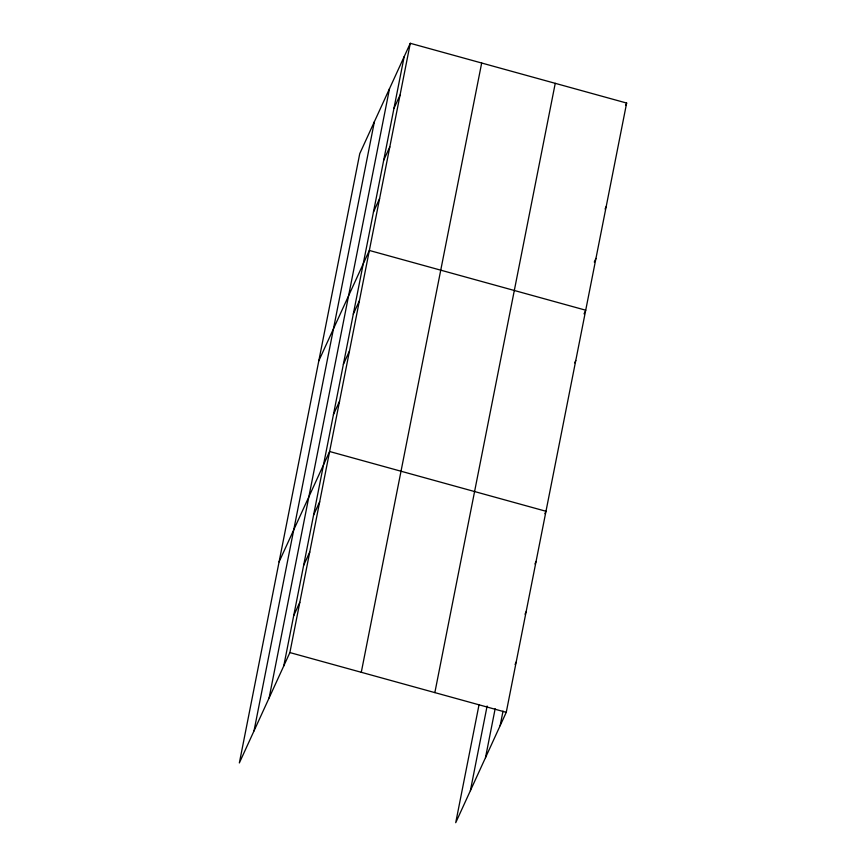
<?xml version="1.0" encoding="UTF-8"?>
<svg xmlns="http://www.w3.org/2000/svg" width="866" height="866" viewBox="0 0 866 866"><rect width="100%" height="100%" fill="white"/><g stroke="black" fill="none" stroke-linecap="round" stroke-linejoin="round"><path stroke-width="1.3" d="M254.009 730.926L374.404 121.651M269.12 697.931L389.516 88.657M283.777 665.911L404.173 56.636M410.278 43.3L359.747 153.672L239.352 762.946L289.883 652.574L410.278 43.3L626.648 103.054L506.253 712.328L455.722 822.7L478.985 704.978M361.284 672.297L481.68 63.012M434.851 692.605L555.247 83.331M470.379 790.68L487.114 706.017M485.49 757.685L495.157 708.734M500.147 725.654L503.027 711.105M393.943 108.423L400.049 95.087M383.714 160.21L389.808 146.874M373.473 211.997L379.579 198.66M318.807 360.83L369.349 250.458L585.719 310.201L584.052 313.838M353.306 314.055L359.412 300.719M343.38 364.315L349.474 350.979M333.442 414.576L339.548 401.25M279.079 561.893L329.61 451.511L545.981 511.265L544.876 513.69M313.579 515.108L319.684 501.782M303.641 565.379L309.747 552.043M293.715 615.639L299.809 602.314M625.544 105.479L626.648 103.054M605.074 209.052L606.189 206.628M594.282 262.052L595.949 258.414M574.678 362.897L575.782 360.473M534.939 563.95L536.054 561.525M525.013 614.221L526.117 611.797M515.075 664.482L516.19 662.057M289.883 652.574L506.253 712.328"/></g></svg>
